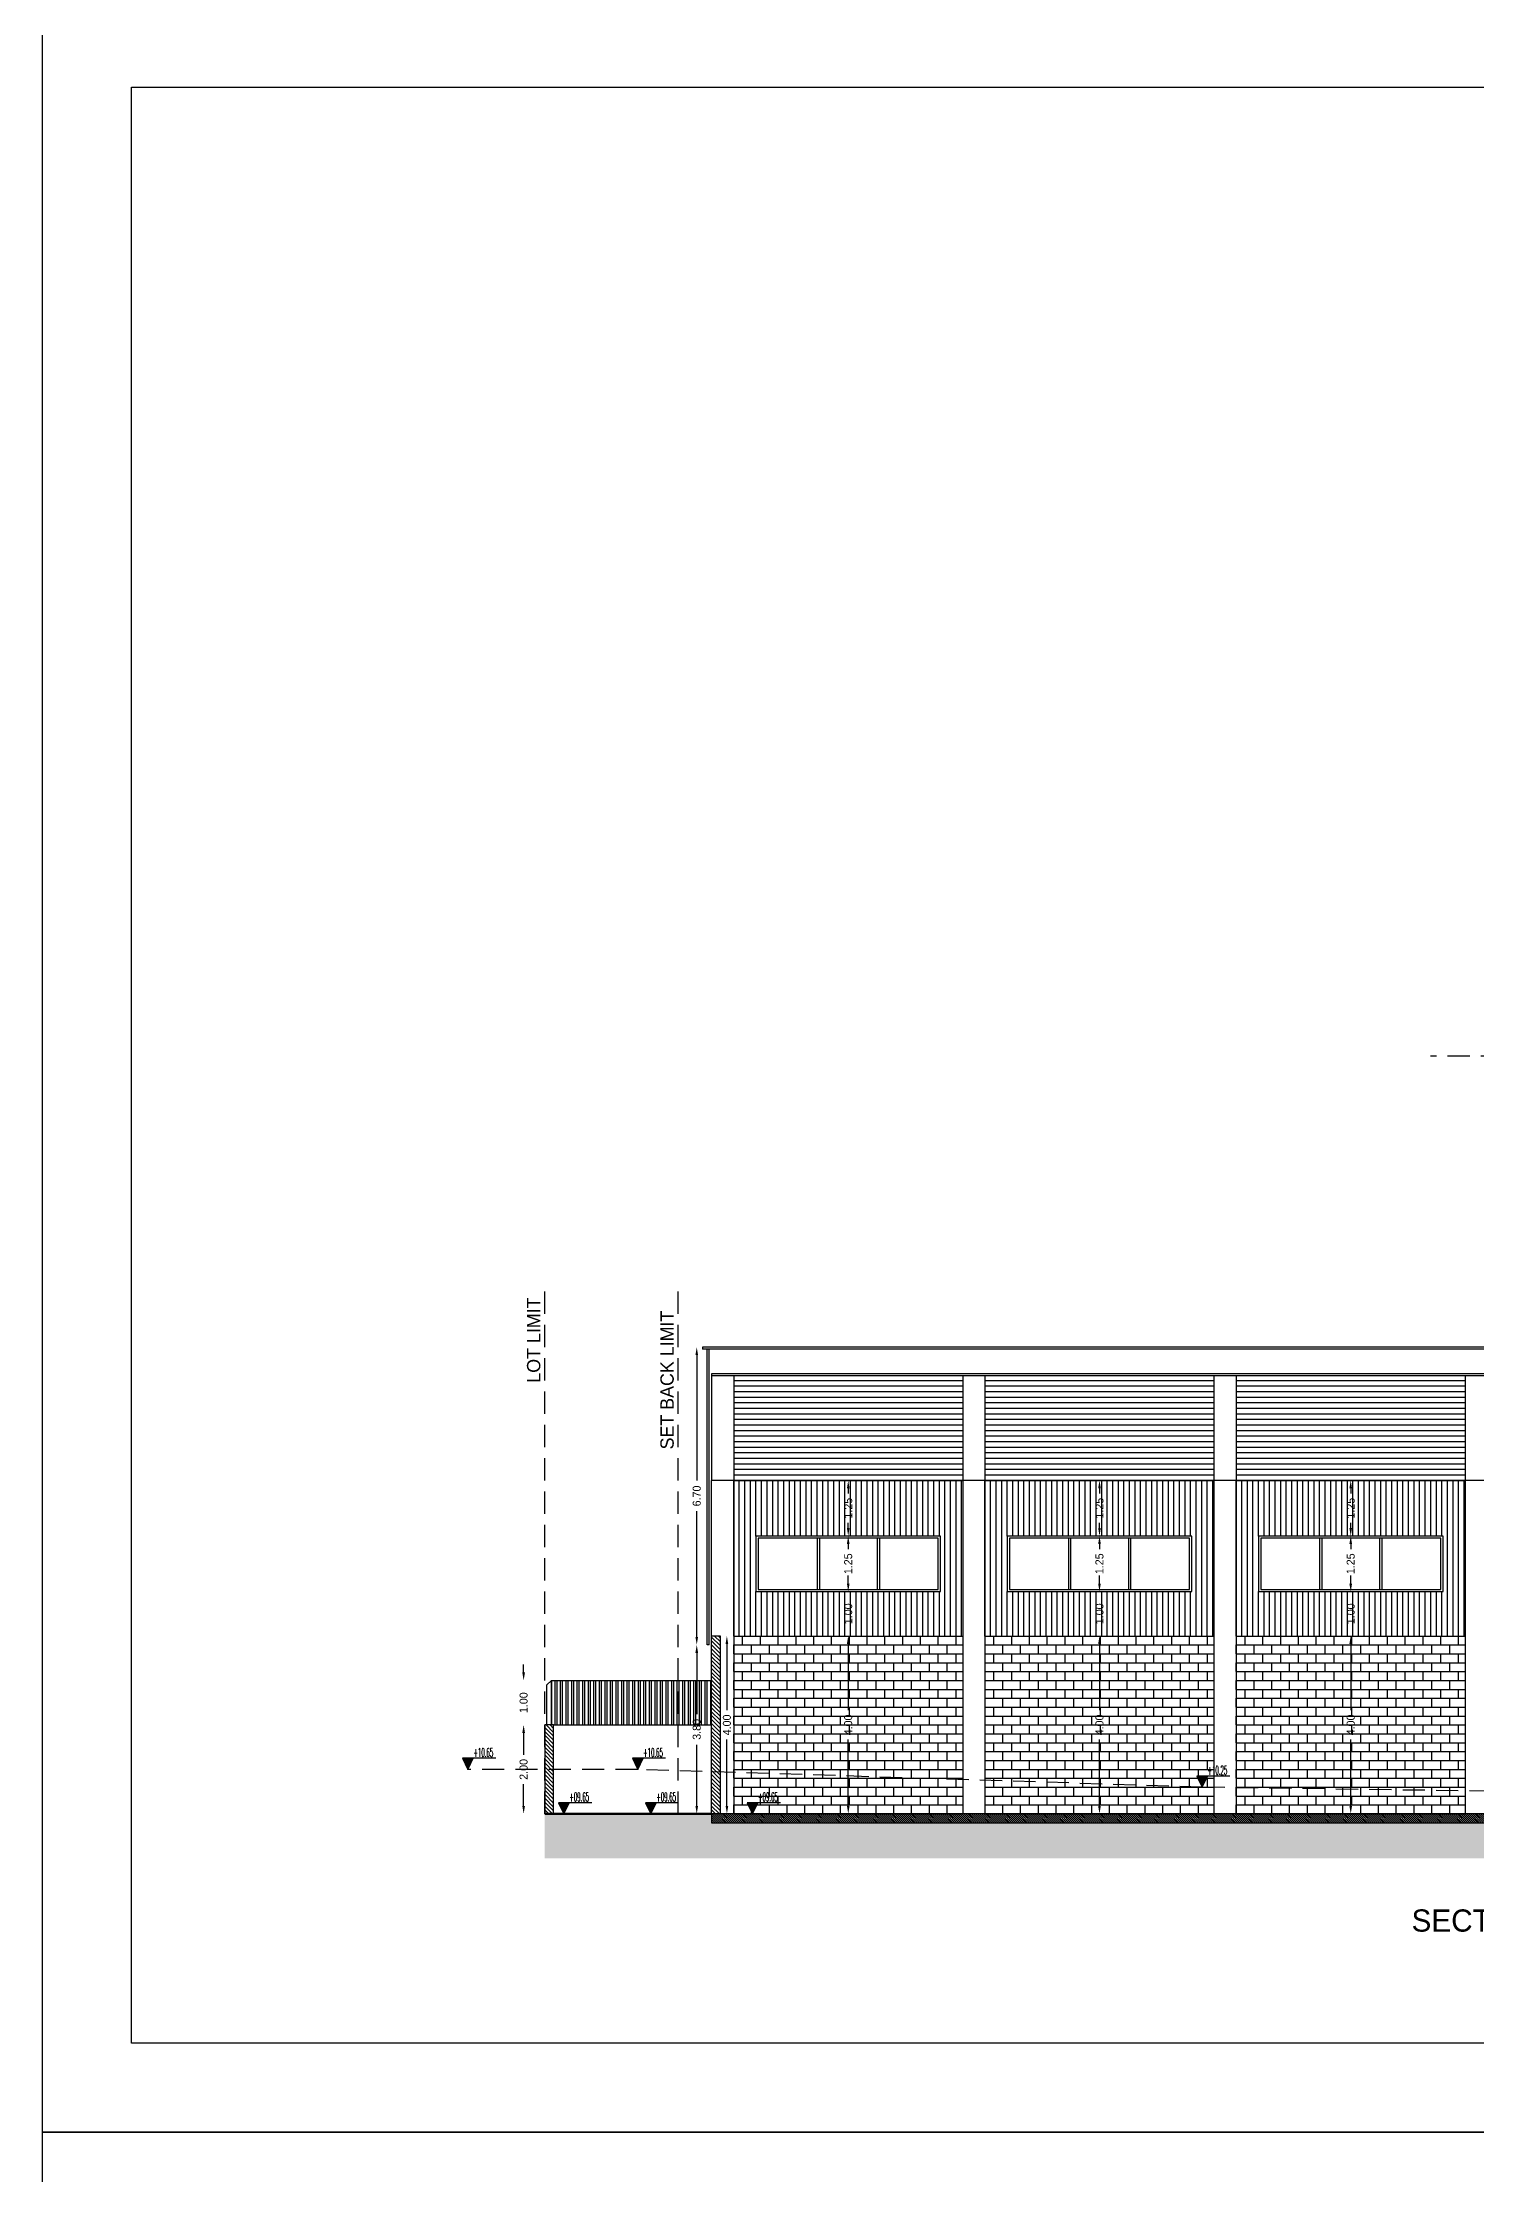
# Model space of a CAD drawing. Header units: metres. Extents: x -353217 to -351774, y -68080 to -67552.
# Drawn here: x -352496.27 to -352464.03, y -68032.83 to -67984.88 of the extents above; entities that cross this region are included whole.
import ezdxf
from ezdxf.enums import TextEntityAlignment as Align

# ---------------------------------------------------------------- set-up
doc = ezdxf.new("R2010")
doc.units = ezdxf.units.M
doc.header["$MEASUREMENT"] = 0
doc.header["$PDMODE"] = 2
doc.header["$PDSIZE"] = -0.6
doc.linetypes.add('DASHED', pattern=[0.75, 0.5, -0.25])
doc.linetypes.add('HIDDEN2', pattern=[0.1875, 0.125, -0.0625])
for name, color, linetype in [('A-dim', 4, 'Continuous'), ('A-edge', 1, 'Continuous'), ('A-HATCH', 9, 'Continuous'), ('A-hidden', 8, 'HIDDEN2'), ('A-levels', 4, 'Continuous'), ('A-TEXT', 6, 'Continuous'), ('A-walls', 5, 'Continuous'), ('Dim', 40, 'Continuous'), ('etage courant', 10, 'Continuous'), ('gate', 4, 'Continuous'), ('lot', 3, 'Continuous'), ('structure', 3, 'Continuous')]:
    doc.layers.add(name, color=color, linetype=linetype)
doc.styles.add('ROMANS', font='romans', dxfattribs={"height": 0.4})
doc.dimstyles.get("Standard").update_dxf_attribs({"dimtxt": 0.18, "dimasz": 0.18, "dimexe": 0.18, "dimexo": 0.0625, "dimgap": 0.09, "dimtad": 0, "dimzin": 0, "dimdsep": 46, "dimtxsty": 'Standard', "dimcen": 0.09, "dimse1": 1, "dimse2": 1, "dimadec": 0, "dimazin": 0, "dimtfac": 1, "dimtix": 1, "dimtofl": 0, "dimtmove": 0, "dimatfit": 3, "dimfxl": 1, "dimtolj": 1, "dimtzin": 0, "dimarcsym": 0})

# ---------------------------------------------------------------- blocks, each defined once
blk = doc.blocks.new('*D95')
at = {"layer": 'A-dim', "color": 0, "lineweight": -2, "transparency": 16777216}
for p, q in [((-352485.453, -68022.896), (-352485.453, -68023.386)), ((-352485.453, -68024.536), (-352485.453, -68024.046))]:
    blk.add_line(p, q, dxfattribs=at)
at = {"layer": 'A-dim', "color": 0, "transparency": 16777216}
for points in [[(-352485.483, -68022.896), (-352485.423, -68022.896), (-352485.453, -68022.716)], [(-352485.483, -68024.536), (-352485.423, -68024.536), (-352485.453, -68024.716)]]:
    blk.add_solid(points, dxfattribs=at)
at = {"layer": 'Defpoints', "color": 0, "transparency": 16777216}
for p in [(-352485.453, -68022.716), (-352484.778, -68022.716), (-352484.778, -68024.716)]:
    blk.add_point(p, dxfattribs=at)
at = {"layer": 'A-dim', "color": 0, "transparency": 16777216, "insert": (-352485.453, -68023.716), "char_height": 0.18, "attachment_point": 5, "rotation": 90}
blk.add_mtext('\\A1;2.00', dxfattribs=at)
blk = doc.blocks.new('*D96')
at = {"layer": 'A-dim', "color": 0, "lineweight": -2, "transparency": 16777216}
for p, q in [((-352485.453, -68021.536), (-352485.453, -68021.356)), ((-352485.453, -68022.896), (-352485.453, -68023.076))]:
    blk.add_line(p, q, dxfattribs=at)
at = {"layer": 'A-dim', "color": 0, "transparency": 16777216}
for points in [[(-352485.483, -68021.536), (-352485.423, -68021.536), (-352485.453, -68021.716)], [(-352485.483, -68022.896), (-352485.423, -68022.896), (-352485.453, -68022.716)]]:
    blk.add_solid(points, dxfattribs=at)
at = {"layer": 'Defpoints', "color": 0, "transparency": 16777216}
for p in [(-352485.453, -68021.716), (-352484.778, -68021.716), (-352484.778, -68022.716)]:
    blk.add_point(p, dxfattribs=at)
at = {"layer": 'A-dim', "color": 0, "transparency": 16777216, "insert": (-352485.453, -68022.216), "char_height": 0.18, "attachment_point": 5, "rotation": 90}
blk.add_mtext('\\A1;1.00', dxfattribs=at)
blk = doc.blocks.new('*D127')
at = {"layer": 'A-dim', "color": 0, "lineweight": -2, "transparency": 16777216}
for p, q in [((-352480.882, -68020.896), (-352480.882, -68022.386)), ((-352480.882, -68024.536), (-352480.882, -68023.046))]:
    blk.add_line(p, q, dxfattribs=at)
at = {"layer": 'A-dim', "color": 0, "transparency": 16777216}
for points in [[(-352480.912, -68020.896), (-352480.852, -68020.896), (-352480.882, -68020.716)], [(-352480.912, -68024.536), (-352480.852, -68024.536), (-352480.882, -68024.716)]]:
    blk.add_solid(points, dxfattribs=at)
at = {"layer": 'Defpoints', "color": 0, "transparency": 16777216}
for p in [(-352480.372, -68020.716), (-352480.882, -68024.716), (-352480.372, -68024.716)]:
    blk.add_point(p, dxfattribs=at)
at = {"layer": 'A-dim', "color": 0, "transparency": 16777216, "insert": (-352480.882, -68022.716), "char_height": 0.18, "attachment_point": 5, "rotation": 90}
blk.add_mtext('\\A1;4.00', dxfattribs=at)
blk = doc.blocks.new('*D128')
at = {"layer": 'A-dim', "color": 0, "lineweight": -2, "transparency": 16777216}
for p, q in [((-352481.56, -68021.096), (-352481.56, -68022.471)), ((-352481.56, -68024.536), (-352481.56, -68023.161))]:
    blk.add_line(p, q, dxfattribs=at)
at = {"layer": 'A-dim', "color": 0, "transparency": 16777216}
for points in [[(-352481.59, -68021.096), (-352481.53, -68021.096), (-352481.56, -68020.916)], [(-352481.59, -68024.536), (-352481.53, -68024.536), (-352481.56, -68024.716)]]:
    blk.add_solid(points, dxfattribs=at)
at = {"layer": 'Defpoints', "color": 0, "transparency": 16777216}
for p in [(-352481.278, -68020.916), (-352481.56, -68024.716), (-352481.278, -68024.716)]:
    blk.add_point(p, dxfattribs=at)
at = {"layer": 'A-dim', "color": 0, "transparency": 16777216, "insert": (-352481.56, -68022.816), "char_height": 0.18, "attachment_point": 5, "rotation": 90}
blk.add_mtext('\\A1;3.80', dxfattribs=at)
blk = doc.blocks.new('*D129')
at = {"layer": 'A-dim', "color": 0, "lineweight": -2, "transparency": 16777216}
for p, q in [((-352481.56, -68014.396), (-352481.56, -68017.221)), ((-352481.56, -68020.736), (-352481.56, -68017.911))]:
    blk.add_line(p, q, dxfattribs=at)
at = {"layer": 'A-dim', "color": 0, "transparency": 16777216}
for points in [[(-352481.59, -68014.396), (-352481.53, -68014.396), (-352481.56, -68014.216)], [(-352481.59, -68020.736), (-352481.53, -68020.736), (-352481.56, -68020.916)]]:
    blk.add_solid(points, dxfattribs=at)
at = {"layer": 'Defpoints', "color": 0, "transparency": 16777216}
for p in [(-352481.56, -68014.216), (-352481.328, -68014.216), (-352481.328, -68020.916)]:
    blk.add_point(p, dxfattribs=at)
at = {"layer": 'A-dim', "color": 0, "transparency": 16777216, "insert": (-352481.56, -68017.566), "char_height": 0.18, "attachment_point": 5, "rotation": 90}
blk.add_mtext('\\A1;6.70', dxfattribs=at)
blk = doc.blocks.new('*D183')
at = {"layer": 'A-dim', "color": 0, "lineweight": -2, "transparency": 16777216}
for p, q in [((-352466.853, -68018.646), (-352466.853, -68018.761)), ((-352466.853, -68019.536), (-352466.853, -68019.421))]:
    blk.add_line(p, q, dxfattribs=at)
at = {"layer": 'A-dim', "color": 0, "transparency": 16777216}
for points in [[(-352466.883, -68018.646), (-352466.823, -68018.646), (-352466.853, -68018.466)], [(-352466.883, -68019.536), (-352466.823, -68019.536), (-352466.853, -68019.716)]]:
    blk.add_solid(points, dxfattribs=at)
at = {"layer": 'Defpoints', "color": 0, "transparency": 16777216}
for p in [(-352466.853, -68018.466), (-352466.853, -68019.716), (-352466.853, -68019.716)]:
    blk.add_point(p, dxfattribs=at)
at = {"layer": 'A-dim', "color": 0, "transparency": 16777216, "insert": (-352466.853, -68019.091), "char_height": 0.18, "attachment_point": 5, "rotation": 90}
blk.add_mtext('\\A1;1.25', dxfattribs=at)
blk = doc.blocks.new('*D184')
at = {"layer": 'A-dim', "color": 0, "lineweight": -2, "transparency": 16777216}
for p, q in [((-352466.853, -68019.536), (-352466.853, -68019.356)), ((-352466.853, -68020.896), (-352466.853, -68021.076))]:
    blk.add_line(p, q, dxfattribs=at)
at = {"layer": 'A-dim', "color": 0, "transparency": 16777216}
for points in [[(-352466.883, -68019.536), (-352466.823, -68019.536), (-352466.853, -68019.716)], [(-352466.883, -68020.896), (-352466.823, -68020.896), (-352466.853, -68020.716)]]:
    blk.add_solid(points, dxfattribs=at)
at = {"layer": 'Defpoints', "color": 0, "transparency": 16777216}
for p in [(-352466.853, -68019.716), (-352466.853, -68020.716), (-352466.853, -68020.716)]:
    blk.add_point(p, dxfattribs=at)
at = {"layer": 'A-dim', "color": 0, "transparency": 16777216, "insert": (-352466.853, -68020.216), "char_height": 0.18, "attachment_point": 5, "rotation": 90}
blk.add_mtext('\\A1;1.00', dxfattribs=at)
blk = doc.blocks.new('*D185')
at = {"layer": 'A-dim', "color": 0, "lineweight": -2, "transparency": 16777216}
for p, q in [((-352466.853, -68020.896), (-352466.853, -68022.386)), ((-352466.853, -68024.536), (-352466.853, -68023.046))]:
    blk.add_line(p, q, dxfattribs=at)
at = {"layer": 'A-dim', "color": 0, "transparency": 16777216}
for points in [[(-352466.883, -68020.896), (-352466.823, -68020.896), (-352466.853, -68020.716)], [(-352466.883, -68024.536), (-352466.823, -68024.536), (-352466.853, -68024.716)]]:
    blk.add_solid(points, dxfattribs=at)
at = {"layer": 'Defpoints', "color": 0, "transparency": 16777216}
for p in [(-352466.853, -68020.716), (-352466.853, -68024.716), (-352466.853, -68024.716)]:
    blk.add_point(p, dxfattribs=at)
at = {"layer": 'A-dim', "color": 0, "transparency": 16777216, "insert": (-352466.853, -68022.716), "char_height": 0.18, "attachment_point": 5, "rotation": 90}
blk.add_mtext('\\A1;4.00', dxfattribs=at)
blk = doc.blocks.new('*D186')
at = {"layer": 'A-dim', "color": 0, "lineweight": -2, "transparency": 16777216}
for p, q in [((-352466.853, -68017.396), (-352466.853, -68017.511)), ((-352466.853, -68018.286), (-352466.853, -68018.171))]:
    blk.add_line(p, q, dxfattribs=at)
at = {"layer": 'A-dim', "color": 0, "transparency": 16777216}
for points in [[(-352466.883, -68017.396), (-352466.823, -68017.396), (-352466.853, -68017.216)], [(-352466.883, -68018.286), (-352466.823, -68018.286), (-352466.853, -68018.466)]]:
    blk.add_solid(points, dxfattribs=at)
at = {"layer": 'Defpoints', "color": 0, "transparency": 16777216}
for p in [(-352466.853, -68017.216), (-352466.853, -68017.216), (-352466.853, -68018.466)]:
    blk.add_point(p, dxfattribs=at)
at = {"layer": 'A-dim', "color": 0, "transparency": 16777216, "insert": (-352466.853, -68017.841), "char_height": 0.18, "attachment_point": 5, "rotation": 90}
blk.add_mtext('\\A1;1.25', dxfattribs=at)
blk = doc.blocks.new('*D187')
at = {"layer": 'A-dim', "color": 0, "lineweight": -2, "transparency": 16777216}
for p, q in [((-352472.503, -68018.646), (-352472.503, -68018.761)), ((-352472.503, -68019.536), (-352472.503, -68019.421))]:
    blk.add_line(p, q, dxfattribs=at)
at = {"layer": 'A-dim', "color": 0, "transparency": 16777216}
for points in [[(-352472.533, -68018.646), (-352472.473, -68018.646), (-352472.503, -68018.466)], [(-352472.533, -68019.536), (-352472.473, -68019.536), (-352472.503, -68019.716)]]:
    blk.add_solid(points, dxfattribs=at)
at = {"layer": 'Defpoints', "color": 0, "transparency": 16777216}
for p in [(-352472.503, -68018.466), (-352472.503, -68019.716), (-352472.503, -68019.716)]:
    blk.add_point(p, dxfattribs=at)
at = {"layer": 'A-dim', "color": 0, "transparency": 16777216, "insert": (-352472.503, -68019.091), "char_height": 0.18, "attachment_point": 5, "rotation": 90}
blk.add_mtext('\\A1;1.25', dxfattribs=at)
blk = doc.blocks.new('*D188')
at = {"layer": 'A-dim', "color": 0, "lineweight": -2, "transparency": 16777216}
for p, q in [((-352472.503, -68019.536), (-352472.503, -68019.356)), ((-352472.503, -68020.896), (-352472.503, -68021.076))]:
    blk.add_line(p, q, dxfattribs=at)
at = {"layer": 'A-dim', "color": 0, "transparency": 16777216}
for points in [[(-352472.533, -68019.536), (-352472.473, -68019.536), (-352472.503, -68019.716)], [(-352472.533, -68020.896), (-352472.473, -68020.896), (-352472.503, -68020.716)]]:
    blk.add_solid(points, dxfattribs=at)
at = {"layer": 'Defpoints', "color": 0, "transparency": 16777216}
for p in [(-352472.503, -68019.716), (-352472.503, -68020.716), (-352472.503, -68020.716)]:
    blk.add_point(p, dxfattribs=at)
at = {"layer": 'A-dim', "color": 0, "transparency": 16777216, "insert": (-352472.503, -68020.216), "char_height": 0.18, "attachment_point": 5, "rotation": 90}
blk.add_mtext('\\A1;1.00', dxfattribs=at)
blk = doc.blocks.new('*D189')
at = {"layer": 'A-dim', "color": 0, "lineweight": -2, "transparency": 16777216}
for p, q in [((-352472.503, -68020.896), (-352472.503, -68022.386)), ((-352472.503, -68024.536), (-352472.503, -68023.046))]:
    blk.add_line(p, q, dxfattribs=at)
at = {"layer": 'A-dim', "color": 0, "transparency": 16777216}
for points in [[(-352472.533, -68020.896), (-352472.473, -68020.896), (-352472.503, -68020.716)], [(-352472.533, -68024.536), (-352472.473, -68024.536), (-352472.503, -68024.716)]]:
    blk.add_solid(points, dxfattribs=at)
at = {"layer": 'Defpoints', "color": 0, "transparency": 16777216}
for p in [(-352472.503, -68020.716), (-352472.503, -68024.716), (-352472.503, -68024.716)]:
    blk.add_point(p, dxfattribs=at)
at = {"layer": 'A-dim', "color": 0, "transparency": 16777216, "insert": (-352472.503, -68022.716), "char_height": 0.18, "attachment_point": 5, "rotation": 90}
blk.add_mtext('\\A1;4.00', dxfattribs=at)
blk = doc.blocks.new('*D190')
at = {"layer": 'A-dim', "color": 0, "lineweight": -2, "transparency": 16777216}
for p, q in [((-352472.503, -68017.396), (-352472.503, -68017.511)), ((-352472.503, -68018.286), (-352472.503, -68018.171))]:
    blk.add_line(p, q, dxfattribs=at)
at = {"layer": 'A-dim', "color": 0, "transparency": 16777216}
for points in [[(-352472.533, -68017.396), (-352472.473, -68017.396), (-352472.503, -68017.216)], [(-352472.533, -68018.286), (-352472.473, -68018.286), (-352472.503, -68018.466)]]:
    blk.add_solid(points, dxfattribs=at)
at = {"layer": 'Defpoints', "color": 0, "transparency": 16777216}
for p in [(-352472.503, -68017.216), (-352472.503, -68017.216), (-352472.503, -68018.466)]:
    blk.add_point(p, dxfattribs=at)
at = {"layer": 'A-dim', "color": 0, "transparency": 16777216, "insert": (-352472.503, -68017.841), "char_height": 0.18, "attachment_point": 5, "rotation": 90}
blk.add_mtext('\\A1;1.25', dxfattribs=at)
blk = doc.blocks.new('*D191')
at = {"layer": 'A-dim', "color": 0, "lineweight": -2, "transparency": 16777216}
for p, q in [((-352478.153, -68018.646), (-352478.153, -68018.761)), ((-352478.153, -68019.536), (-352478.153, -68019.421))]:
    blk.add_line(p, q, dxfattribs=at)
at = {"layer": 'A-dim', "color": 0, "transparency": 16777216}
for points in [[(-352478.183, -68018.646), (-352478.123, -68018.646), (-352478.153, -68018.466)], [(-352478.183, -68019.536), (-352478.123, -68019.536), (-352478.153, -68019.716)]]:
    blk.add_solid(points, dxfattribs=at)
at = {"layer": 'Defpoints', "color": 0, "transparency": 16777216}
for p in [(-352478.153, -68018.466), (-352478.153, -68019.716), (-352478.153, -68019.716)]:
    blk.add_point(p, dxfattribs=at)
at = {"layer": 'A-dim', "color": 0, "transparency": 16777216, "insert": (-352478.153, -68019.091), "char_height": 0.18, "attachment_point": 5, "rotation": 90}
blk.add_mtext('\\A1;1.25', dxfattribs=at)
blk = doc.blocks.new('*D192')
at = {"layer": 'A-dim', "color": 0, "lineweight": -2, "transparency": 16777216}
for p, q in [((-352478.153, -68019.536), (-352478.153, -68019.356)), ((-352478.153, -68020.896), (-352478.153, -68021.076))]:
    blk.add_line(p, q, dxfattribs=at)
at = {"layer": 'A-dim', "color": 0, "transparency": 16777216}
for points in [[(-352478.183, -68019.536), (-352478.123, -68019.536), (-352478.153, -68019.716)], [(-352478.183, -68020.896), (-352478.123, -68020.896), (-352478.153, -68020.716)]]:
    blk.add_solid(points, dxfattribs=at)
at = {"layer": 'Defpoints', "color": 0, "transparency": 16777216}
for p in [(-352478.153, -68019.716), (-352478.153, -68020.716), (-352478.153, -68020.716)]:
    blk.add_point(p, dxfattribs=at)
at = {"layer": 'A-dim', "color": 0, "transparency": 16777216, "insert": (-352478.153, -68020.216), "char_height": 0.18, "attachment_point": 5, "rotation": 90}
blk.add_mtext('\\A1;1.00', dxfattribs=at)
blk = doc.blocks.new('*D193')
at = {"layer": 'A-dim', "color": 0, "lineweight": -2, "transparency": 16777216}
for p, q in [((-352478.153, -68020.896), (-352478.153, -68022.386)), ((-352478.153, -68024.536), (-352478.153, -68023.046))]:
    blk.add_line(p, q, dxfattribs=at)
at = {"layer": 'A-dim', "color": 0, "transparency": 16777216}
for points in [[(-352478.183, -68020.896), (-352478.123, -68020.896), (-352478.153, -68020.716)], [(-352478.183, -68024.536), (-352478.123, -68024.536), (-352478.153, -68024.716)]]:
    blk.add_solid(points, dxfattribs=at)
at = {"layer": 'Defpoints', "color": 0, "transparency": 16777216}
for p in [(-352478.153, -68020.716), (-352478.153, -68024.716), (-352478.153, -68024.716)]:
    blk.add_point(p, dxfattribs=at)
at = {"layer": 'A-dim', "color": 0, "transparency": 16777216, "insert": (-352478.153, -68022.716), "char_height": 0.18, "attachment_point": 5, "rotation": 90}
blk.add_mtext('\\A1;4.00', dxfattribs=at)
blk = doc.blocks.new('*D194')
at = {"layer": 'A-dim', "color": 0, "lineweight": -2, "transparency": 16777216}
for p, q in [((-352478.153, -68017.396), (-352478.153, -68017.511)), ((-352478.153, -68018.286), (-352478.153, -68018.171))]:
    blk.add_line(p, q, dxfattribs=at)
at = {"layer": 'A-dim', "color": 0, "transparency": 16777216}
for points in [[(-352478.183, -68017.396), (-352478.123, -68017.396), (-352478.153, -68017.216)], [(-352478.183, -68018.286), (-352478.123, -68018.286), (-352478.153, -68018.466)]]:
    blk.add_solid(points, dxfattribs=at)
at = {"layer": 'Defpoints', "color": 0, "transparency": 16777216}
for p in [(-352478.153, -68017.216), (-352478.153, -68017.216), (-352478.153, -68018.466)]:
    blk.add_point(p, dxfattribs=at)
at = {"layer": 'A-dim', "color": 0, "transparency": 16777216, "insert": (-352478.153, -68017.841), "char_height": 0.18, "attachment_point": 5, "rotation": 90}
blk.add_mtext('\\A1;1.25', dxfattribs=at)
blk = doc.blocks.new('Elev-lev1-1')
h = blk.add_hatch()
h.set_pattern_fill('ANSI31', scale=0.03, angle=315, style=0)
h.set_pattern_definition([(0, (0, 0), (3e-17, 0.09525), [])])
h.paths.add_polyline_path([(-1.2, 2.5), (0, 0), (1.2, 2.5)])
at = {"color": 1}
blk.add_lwpolyline([(6.25, 2.5), (-1.2, 2.5), (0, 0), (1.2, 2.5)], dxfattribs=at)
at = {"color": 1, "style": 'ROMANS', "width": 0.499062}
blk.add_attdef('LEV', text='', height=2, dxfattribs=at).set_placement((1.25, 2.81), (5.67, 2.81), align=Align.FIT)

msp = doc.modelspace()

# ---------------------------------------------------------------- hatches: boundary and pattern name
at = {"layer": 'A-HATCH'}
h = msp.add_hatch(dxfattribs=at)
h.set_pattern_fill('ANSI31', color=256, angle=315, style=0)
h.set_pattern_definition([(0, (-352480.72776, -68017.2164), (3e-17, 0.125), [])])
h.paths.add_polyline_path([(-352475.5777592, -68014.8663974), (-352480.7277592, -68014.8663974), (-352480.7277592, -68017.2163974), (-352475.5777592, -68017.2163974)])
h = msp.add_hatch(dxfattribs=at)
h.set_pattern_fill('ANSI31', color=256, angle=315, style=0)
h.set_pattern_definition([(0, (-352475.07776, -68017.2164), (3e-17, 0.125), [])])
h.paths.add_polyline_path([(-352469.9277592, -68014.8663974), (-352475.0777592, -68014.8663974), (-352475.0777592, -68017.2163974), (-352469.9277592, -68017.2163974)])
h = msp.add_hatch(dxfattribs=at)
h.set_pattern_fill('ANSI31', color=256, angle=315, style=0)
h.set_pattern_definition([(0, (-352469.42776, -68017.2164), (3e-17, 0.125), [])])
h.paths.add_polyline_path([(-352464.2777592, -68014.8663974), (-352469.4277592, -68014.8663974), (-352469.4277592, -68017.2163974), (-352464.2777592, -68017.2163974)])
h = msp.add_hatch(dxfattribs=at)
h.set_pattern_fill('ANSI31', color=256, angle=45, style=0)
h.set_pattern_definition([(90, (-352480.72776, -68016.7164), (-0.125, 3e-17), [])])
h.paths.add_polyline_path([(-352475.5777592, -68017.2163974), (-352480.7277592, -68017.2163974), (-352480.7277592, -68020.7163974), (-352475.5777592, -68020.7163974)])
h.paths.add_polyline_path([(-352476.0777592, -68018.4663974), (-352476.0777592, -68019.7163974), (-352480.2277592, -68019.7163974), (-352480.2277592, -68018.4663974)], flags=16)
h = msp.add_hatch(dxfattribs=at)
h.set_pattern_fill('ANSI31', color=256, angle=45, style=0)
h.set_pattern_definition([(90, (-352475.07776, -68016.7164), (-0.125, 3e-17), [])])
h.paths.add_polyline_path([(-352469.9277592, -68017.2163974), (-352475.0777592, -68017.2163974), (-352475.0777592, -68020.7163974), (-352469.9277592, -68020.7163974)])
h.paths.add_polyline_path([(-352470.4277592, -68018.4663974), (-352470.4277592, -68019.7163974), (-352474.5777592, -68019.7163974), (-352474.5777592, -68018.4663974)], flags=16)
h = msp.add_hatch(dxfattribs=at)
h.set_pattern_fill('ANSI31', color=256, angle=45, style=0)
h.set_pattern_definition([(90, (-352469.42776, -68016.7164), (-0.125, 3e-17), [])])
h.paths.add_polyline_path([(-352464.2777592, -68017.2163974), (-352469.4277592, -68017.2163974), (-352469.4277592, -68020.7163974), (-352464.2777592, -68020.7163974)])
h.paths.add_polyline_path([(-352464.7777592, -68018.4663974), (-352464.7777592, -68019.7163974), (-352468.9277592, -68019.7163974), (-352468.9277592, -68018.4663974)], flags=16)
h = msp.add_hatch(dxfattribs=at)
h.set_pattern_fill('LINE', color=256, scale=0.5, angle=315, style=0)
h.set_pattern_definition([(315, (-352481.22776, -68024.7164), (0.0441942, 0.0441942), [])])
h.paths.add_polyline_path([(-352481.0277592, -68020.7163974), (-352481.2277592, -68020.7163974), (-352481.2277592, -68024.7163974), (-352481.0277592, -68024.7163974)])
h = msp.add_hatch(dxfattribs=at)
h.set_pattern_fill('AR-B816', color=256, scale=0.025, style=0)
h.set_pattern_definition([(0, (-352480.72776, -68024.7164), (0, 0.2), []), (90, (-352480.72776, -68024.7164), (-0.2, 0.2), [0.2, -0.2])])
h.paths.add_polyline_path([(-352475.5777592, -68020.7163974), (-352480.7277592, -68020.7163974), (-352480.7277592, -68024.7163974), (-352475.5777592, -68024.7163974)])
h = msp.add_hatch(dxfattribs=at)
h.set_pattern_fill('AR-B816', color=256, scale=0.025, style=0)
h.set_pattern_definition([(0, (-352475.07776, -68024.7164), (0, 0.2), []), (90, (-352475.07776, -68024.7164), (-0.2, 0.2), [0.2, -0.2])])
h.paths.add_polyline_path([(-352469.9277592, -68020.7163974), (-352475.0777592, -68020.7163974), (-352475.0777592, -68024.7163974), (-352469.9277592, -68024.7163974)])
h = msp.add_hatch(dxfattribs=at)
h.set_pattern_fill('AR-B816', color=256, scale=0.025, style=0)
h.set_pattern_definition([(0, (-352469.42776, -68024.7164), (0, 0.2), []), (90, (-352469.42776, -68024.7164), (-0.2, 0.2), [0.2, -0.2])])
h.paths.add_polyline_path([(-352464.2777592, -68020.7163974), (-352469.4277592, -68020.7163974), (-352469.4277592, -68024.7163974), (-352464.2777592, -68024.7163974)])
h = msp.add_hatch(dxfattribs=at)
h.set_pattern_fill('STEEL', color=256, angle=45, style=0)
h.set_pattern_definition([(90, (-352484.82776, -68022.7164), (-0.125, 3e-17), []), (90, (-352484.87195, -68022.6722), (-0.125, 3e-17), [])])
h.paths.add_polyline_path([(-352481.9777592, -68021.7163974), (-352484.8277592, -68021.7163974), (-352484.8277592, -68022.7163974), (-352484.7777592, -68022.7163974), (-352481.9777592, -68022.7163974)])
h.paths.add_polyline_path([(-352481.2277592, -68021.7163974), (-352481.9777592, -68021.7163974), (-352481.9777592, -68022.7163974), (-352481.2277592, -68022.7163974)])
h = msp.add_hatch(dxfattribs=at)
h.set_pattern_fill('LINE', color=256, scale=0.5, angle=315, style=0)
h.set_pattern_definition([(315, (-352484.97776, -68024.7164), (0.0441942, 0.0441942), [])])
h.paths.add_polyline_path([(-352484.9777592, -68024.7163974), (-352484.7777592, -68024.7163974), (-352484.7777592, -68022.7163974), (-352484.9777592, -68022.7163974)])
h = msp.add_hatch(dxfattribs=at)
h.set_pattern_fill('EARTH', color=256, angle=315, style=0)
h.set_pattern_definition([(315, (-352466.17776, -68025.7164), (0.3535534, -8e-17), [0.25, -0.25]), (315, (-352466.11147, -68025.6501), (0.3535534, -8e-17), [0.25, -0.25]), (315, (-352466.04518, -68025.58381), (0.3535534, -8e-17), [0.25, -0.25]), (45, (-352466.00098, -68025.58381), (1e-16, 0.3535534), [0.25, -0.25]), (45, (-352465.9347, -68025.6501), (1e-16, 0.3535534), [0.25, -0.25]), (45, (-352465.8684, -68025.7164), (1e-16, 0.3535534), [0.25, -0.25])])
h.paths.add_polyline_path([(-352484.9777592, -68025.7163974), (-352433.6277592, -68025.7163974), (-352433.6277592, -68024.7163974), (-352441.1777592, -68024.7163974), (-352441.1777592, -68024.9163974), (-352481.2277592, -68024.9163974), (-352481.2277592, -68024.7163974), (-352484.9777592, -68024.7163974)])
h = msp.add_hatch(dxfattribs=at)
h.set_pattern_fill('LINE', color=256, scale=0.25, angle=315, style=0)
h.set_pattern_definition([(315, (-352481.47776, -68024.716397), (0.022097087, 0.022097087), [])])
h.paths.add_polyline_path([(-352441.1777592, -68024.7163974), (-352481.2277592, -68024.7163974), (-352481.2277592, -68024.9163974), (-352441.1777592, -68024.9163974)])

# ---------------------------------------------------------------- linework, layer by layer
at = {"layer": 'A-dim', "linetype": 'DASHED'}
for points in [[(-352431.8290002, -68006.871713), (-352444.202506, -68007.321713), (-352454.9676499, -68007.521713), (-352461.9277592, -68007.671713), (-352465.0591595, -68007.671713)], [(-352429.7742657, -68024.7163974), (-352433.6277592, -68024.7163974), (-352452.4360402, -68024.3663974), (-352470.1966081, -68024.1163974), (-352482.8884055, -68023.7163974), (-352486.704536, -68023.7163974)]]:
    msp.add_lwpolyline(points, dxfattribs=at)
at = {"layer": 'A-edge'}
for p, q in [((-352441.1777592, -68014.8163974), (-352481.2277592, -68014.8163974)), ((-352481.2277592, -68014.8163974), (-352481.2277592, -68017.2163974)), ((-352441.1777592, -68014.8663974), (-352481.2277592, -68014.8663974)), ((-352480.7277592, -68014.8663974), (-352480.7277592, -68024.7163974)), ((-352475.5777592, -68014.8663974), (-352475.5777592, -68024.7163974)), ((-352475.0777592, -68014.8663974), (-352475.0777592, -68024.7163974)), ((-352469.9277592, -68014.8663974), (-352469.9277592, -68024.7163974)), ((-352469.4277592, -68014.8663974), (-352469.4277592, -68024.7163974)), ((-352464.2777592, -68014.8663974), (-352464.2777592, -68024.7163974)), ((-352441.1777592, -68017.2163974), (-352481.2277592, -68017.2163974)), ((-352480.7277592, -68020.7163974), (-352475.5777592, -68020.7163974)), ((-352475.0777592, -68020.7163974), (-352469.9277592, -68020.7163974)), ((-352469.4277592, -68020.7163974), (-352464.2777592, -68020.7163974))]:
    msp.add_line(p, q, dxfattribs=at)
for points in [[(-352481.2277592, -68020.7163974), (-352481.2277592, -68017.2163974)], [(-352484.9277592, -68022.7163974), (-352484.9277592, -68021.8163974), (-352484.8277592, -68021.7163974), (-352484.8277592, -68022.7163974)]]:
    msp.add_lwpolyline(points, dxfattribs=at)
at = {"layer": 'A-HATCH'}
for p, q in [((-352484.8277592, -68021.7163974), (-352481.2277592, -68021.7163974)), ((-352484.7777592, -68022.7163974), (-352481.2277592, -68022.7163974))]:
    msp.add_line(p, q, dxfattribs=at)
at = {"layer": 'A-hidden', "ltscale": 2}
for p, q in [((-352480.7277592, -68020.9163974), (-352475.5777592, -68020.9163974)), ((-352475.0777592, -68020.9163974), (-352469.9277592, -68020.9163974)), ((-352469.4277592, -68020.9163974), (-352464.2777592, -68020.9163974))]:
    msp.add_line(p, q, dxfattribs=at)
at = {"layer": 'A-walls'}
for p, q in [((-352440.9777592, -68014.2163974), (-352481.4277592, -68014.2163974)), ((-352481.4277592, -68014.2163974), (-352481.4277592, -68014.2663974)), ((-352440.9777592, -68014.2663974), (-352481.4277592, -68014.2663974)), ((-352481.0277592, -68020.7163974), (-352481.2277592, -68020.7163974)), ((-352481.2777592, -68020.9163974), (-352481.3277592, -68020.9163974))]:
    msp.add_line(p, q, dxfattribs=at)
for points in [[(-352481.3277592, -68020.9163974), (-352481.3277592, -68014.2663974)], [(-352481.2777592, -68020.9163974), (-352481.2777592, -68014.2663974)], [(-352481.2277592, -68024.7163974), (-352481.2277592, -68020.7163974)], [(-352481.0277592, -68024.7163974), (-352481.0277592, -68020.7163974)]]:
    msp.add_lwpolyline(points, dxfattribs=at)
msp.add_lwpolyline([(-352484.9777592, -68024.7163974), (-352484.7777592, -68024.7163974), (-352484.7777592, -68022.7163974), (-352484.9777592, -68022.7163974)], close=True, dxfattribs=at)
at = {"layer": 'A-walls', "const_width": 0.05}
msp.add_lwpolyline([(-352481.2277592, -68024.7163974), (-352484.9777592, -68024.7163974)], dxfattribs=at)
at = {"layer": 'Dim'}
for points in [[(-352496.2698072, -67983.8752964), (-352403.2698072, -67983.8752964), (-352403.2698072, -68031.8752964), (-352496.2698072, -68031.8752964)], [(-352494.2698072, -67985.8752964), (-352405.2698072, -67985.8752964), (-352405.2698072, -68029.8752964), (-352494.2698072, -68029.8752964)], [(-352496.2698072, -68031.8752964), (-352403.2698072, -68031.8752964), (-352403.2698072, -68079.8752964), (-352496.2698072, -68079.8752964)]]:
    msp.add_lwpolyline(points, close=True, dxfattribs=at)
at = {"layer": 'gate'}
for p, q in [((-352478.8527592, -68018.5163974), (-352478.8527592, -68019.6663974)), ((-352478.8027592, -68018.5163974), (-352478.8027592, -68019.6663974)), ((-352477.5027592, -68018.5163974), (-352477.5027592, -68019.6663974)), ((-352477.4527592, -68018.5163974), (-352477.4527592, -68019.6663974)), ((-352473.2027592, -68018.5163974), (-352473.2027592, -68019.6663974)), ((-352473.1527592, -68018.5163974), (-352473.1527592, -68019.6663974)), ((-352471.8527592, -68018.5163974), (-352471.8527592, -68019.6663974)), ((-352471.8027592, -68018.5163974), (-352471.8027592, -68019.6663974)), ((-352467.5527592, -68018.5163974), (-352467.5527592, -68019.6663974)), ((-352467.5027592, -68018.5163974), (-352467.5027592, -68019.6663974)), ((-352466.2027592, -68018.5163974), (-352466.2027592, -68019.6663974)), ((-352466.1527592, -68018.5163974), (-352466.1527592, -68019.6663974))]:
    msp.add_line(p, q, dxfattribs=at)
for points in [[(-352480.2277592, -68019.7163974), (-352476.0777592, -68019.7163974), (-352476.0777592, -68018.4663974), (-352480.2277592, -68018.4663974)], [(-352474.5777592, -68019.7163974), (-352470.4277592, -68019.7163974), (-352470.4277592, -68018.4663974), (-352474.5777592, -68018.4663974)], [(-352468.9277592, -68019.7163974), (-352464.7777592, -68019.7163974), (-352464.7777592, -68018.4663974), (-352468.9277592, -68018.4663974)], [(-352480.1777592, -68019.6663974), (-352476.1277592, -68019.6663974), (-352476.1277592, -68018.5163974), (-352480.1777592, -68018.5163974)], [(-352474.5277592, -68019.6663974), (-352470.4777592, -68019.6663974), (-352470.4777592, -68018.5163974), (-352474.5277592, -68018.5163974)], [(-352468.8777592, -68019.6663974), (-352464.8277592, -68019.6663974), (-352464.8277592, -68018.5163974), (-352468.8777592, -68018.5163974)]]:
    msp.add_lwpolyline(points, close=True, dxfattribs=at)
at = {"layer": 'lot', "linetype": 'DASHED'}
for p, q in [((-352484.9777592, -68024.7163974), (-352484.9777592, -68012.7163974)), ((-352481.9777592, -68024.7163974), (-352481.9777592, -68012.7163974))]:
    msp.add_line(p, q, dxfattribs=at)
at = {"layer": 'structure'}
msp.add_lwpolyline([(-352481.2277592, -68024.9163974), (-352441.1777592, -68024.9163974), (-352441.1777592, -68024.7163974), (-352481.2277592, -68024.7163974)], close=True, dxfattribs=at)

# ---------------------------------------------------------------- block references
at = {"layer": 'A-levels'}
ref = msp.add_blockref('Elev-lev1-1', (-352486.704536, -68023.7163974), dxfattribs=dict(at, xscale=0.1000000000000227, yscale=0.1000000000000227, zscale=0.1000000000000227))
ref.add_attrib('LEV', '+10.65', dxfattribs={"layer": '0', "color": 1, "height": 0.2, "style": 'ROMANS', "width": 0.410733}).set_placement((-352486.579536, -68023.4351474), (-352486.1375093, -68023.4351474), align=Align.FIT)
ref = msp.add_blockref('Elev-lev1-1', (-352482.8884055, -68023.7163974), dxfattribs=dict(at, xscale=0.1000000000000227, yscale=0.1000000000000227, zscale=0.1000000000000227))
ref.add_attrib('LEV', '+10.65', dxfattribs={"layer": '0', "color": 1, "height": 0.2, "style": 'ROMANS', "width": 0.410733}).set_placement((-352482.7634055, -68023.4351474), (-352482.3213788, -68023.4351474), align=Align.FIT)
ref = msp.add_blockref('Elev-lev1-1', (-352470.1966081, -68024.1163974), dxfattribs=dict(at, xscale=0.1000000000000227, yscale=0.1000000000000227, zscale=0.1000000000000227))
ref.add_attrib('LEV', '+10.25', dxfattribs={"layer": '0', "color": 1, "height": 0.2, "style": 'ROMANS', "width": 0.410733}).set_placement((-352470.0716081, -68023.8351474), (-352469.6295814, -68023.8351474), align=Align.FIT)
ref = msp.add_blockref('Elev-lev1-1', (-352484.5475881, -68024.7163974), dxfattribs=dict(at, xscale=0.1000000000000227, yscale=0.1000000000000227, zscale=0.1000000000000227))
ref.add_attrib('LEV', '+09.65', dxfattribs={"layer": '0', "color": 1, "height": 0.2, "style": 'ROMANS', "width": 0.410733}).set_placement((-352484.4225881, -68024.4351474), (-352483.9805614, -68024.4351474), align=Align.FIT)
ref = msp.add_blockref('Elev-lev1-1', (-352482.5918537, -68024.7163974), dxfattribs=dict(at, xscale=0.1000000000000227, yscale=0.1000000000000227, zscale=0.1000000000000227))
ref.add_attrib('LEV', '+09.65', dxfattribs={"layer": '0', "color": 1, "height": 0.2, "style": 'ROMANS', "width": 0.410733}).set_placement((-352482.4668537, -68024.4351474), (-352482.024827, -68024.4351474), align=Align.FIT)
ref = msp.add_blockref('Elev-lev1-1', (-352480.3030059, -68024.7163974), dxfattribs=dict(at, xscale=0.1000000000000227, yscale=0.1000000000000227, zscale=0.1000000000000227))
ref.add_attrib('LEV', '+09.65', dxfattribs={"layer": '0', "color": 1, "height": 0.2, "style": 'ROMANS', "width": 0.410733}).set_placement((-352480.1780059, -68024.4351474), (-352479.7359791, -68024.4351474), align=Align.FIT)

# ---------------------------------------------------------------- texts
at = {"layer": 'A-TEXT'}
for s, p in [('LOT LIMIT', (-352485.0777592, -68015.0180474)), ('SET BACK LIMIT', (-352482.0777592, -68016.5187147))]:
    msp.add_text(s, height=0.3, rotation=90, dxfattribs=at).set_placement(p)
at = {"layer": 'etage courant'}
msp.add_text('SECTION A-A', height=0.5, dxfattribs=at).set_placement((-352465.4856174, -68027.3659272))

# ---------------------------------------------------------------- dimensions: what is measured, and where the dimension line sits
at = {"layer": 'A-dim'}
for base, p1, p2, override, picture, middle in [((-352481.5595808, -68014.2163974), (-352481.3277592, -68020.9163974), (-352481.3277592, -68014.2163974), {"dimfxl": 0.5}, '*D129', (-352481.5595808, -68017.5663974)), ((-352478.1527592, -68017.2163974), (-352478.1527592, -68018.4663974), (-352478.1527592, -68017.2163974), {"dimfxl": 0.5}, '*D194', (-352478.1527592, -68017.8413974)), ((-352472.5027592, -68017.2163974), (-352472.5027592, -68018.4663974), (-352472.5027592, -68017.2163974), {"dimfxl": 0.5}, '*D190', (-352472.5027592, -68017.8413974)), ((-352466.8527592, -68017.2163974), (-352466.8527592, -68018.4663974), (-352466.8527592, -68017.2163974), {"dimfxl": 0.5}, '*D186', (-352466.8527592, -68017.8413974)), ((-352478.1527592, -68019.7163974), (-352478.1527592, -68018.4663974), (-352478.1527592, -68019.7163974), {"dimfxl": 0.5}, '*D191', (-352478.1527592, -68019.0913974)), ((-352472.5027592, -68019.7163974), (-352472.5027592, -68018.4663974), (-352472.5027592, -68019.7163974), {"dimfxl": 0.5}, '*D187', (-352472.5027592, -68019.0913974)), ((-352466.8527592, -68019.7163974), (-352466.8527592, -68018.4663974), (-352466.8527592, -68019.7163974), {"dimfxl": 0.5}, '*D183', (-352466.8527592, -68019.0913974)), ((-352478.1527592, -68020.7163974), (-352478.1527592, -68019.7163974), (-352478.1527592, -68020.7163974), {"dimtmove": 1, "dimfxl": 0.5}, '*D192', (-352478.1527592, -68020.2163974)), ((-352472.5027592, -68020.7163974), (-352472.5027592, -68019.7163974), (-352472.5027592, -68020.7163974), {"dimtmove": 1, "dimfxl": 0.5}, '*D188', (-352472.5027592, -68020.2163974)), ((-352466.8527592, -68020.7163974), (-352466.8527592, -68019.7163974), (-352466.8527592, -68020.7163974), {"dimtmove": 1, "dimfxl": 0.5}, '*D184', (-352466.8527592, -68020.2163974)), ((-352480.8821414, -68024.7163974), (-352480.3722055, -68020.7163974), (-352480.3722055, -68024.7163974), {"dimfxl": 0.5}, '*D127', (-352480.8821414, -68022.7163974)), ((-352478.1527592, -68024.7163974), (-352478.1527592, -68020.7163974), (-352478.1527592, -68024.7163974), {"dimtmove": 1, "dimfxl": 0.5}, '*D193', (-352478.1527592, -68022.7163974)), ((-352472.5027592, -68024.7163974), (-352472.5027592, -68020.7163974), (-352472.5027592, -68024.7163974), {"dimtmove": 1, "dimfxl": 0.5}, '*D189', (-352472.5027592, -68022.7163974)), ((-352466.8527592, -68024.7163974), (-352466.8527592, -68020.7163974), (-352466.8527592, -68024.7163974), {"dimtmove": 1, "dimfxl": 0.5}, '*D185', (-352466.8527592, -68022.7163974)), ((-352485.4528496, -68021.7163974), (-352484.7777592, -68022.7163974), (-352484.7777592, -68021.7163974), {"dimfxl": 0.5}, '*D96', (-352485.4528496, -68022.2163974)), ((-352481.5595808, -68024.7163974), (-352481.2777592, -68020.9163974), (-352481.2777592, -68024.7163974), {"dimfxl": 0.5}, '*D128', (-352481.5595808, -68022.8163974)), ((-352485.4528496, -68022.7163974), (-352484.7777592, -68024.7163974), (-352484.7777592, -68022.7163974), {"dimfxl": 0.5}, '*D95', (-352485.4528496, -68023.7163974))]:
    dim = msp.add_linear_dim(base=base, p1=p1, p2=p2, angle=90, dimstyle='Standard', override=override, dxfattribs=at)
    dim.commit()
    dim.dimension.update_dxf_attribs({"geometry": picture, "text_midpoint": middle})

doc.saveas('drawing.dxf')
